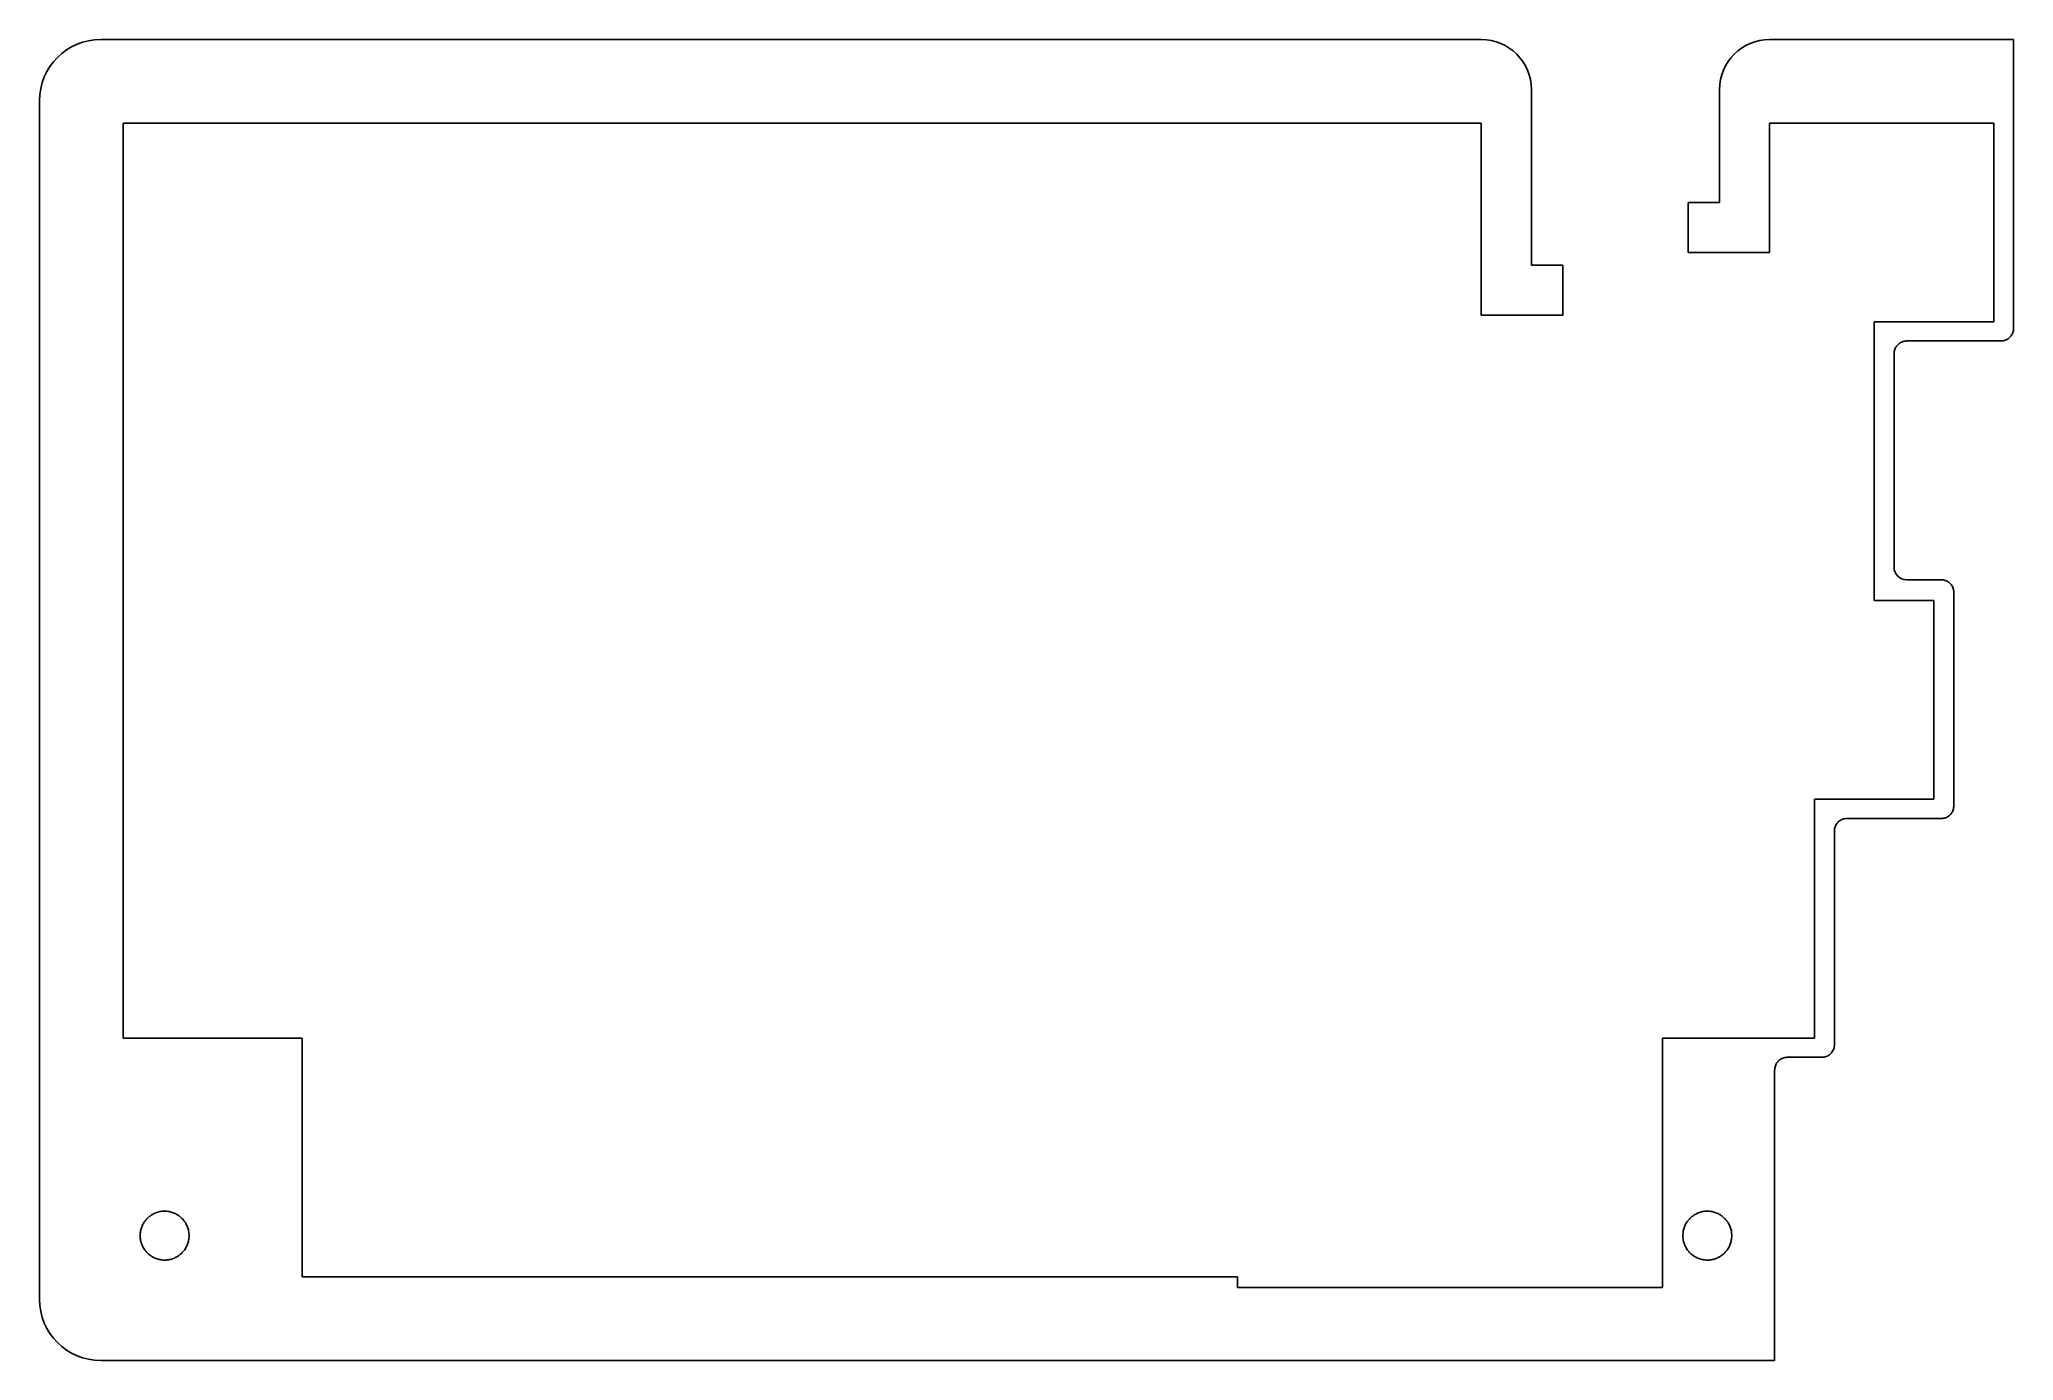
# Model space of a CAD drawing. Extents: x 0 to 157, y -105 to 0.
import ezdxf

# ---------------------------------------------------------------- set-up
doc = ezdxf.new("R2010")
doc.units = 0
doc.layers.add('BLACK', color=7, linetype='CONTINUOUS')

msp = doc.modelspace()

# ---------------------------------------------------------------- linework, layer by layer
at = {"layer": 'BLACK', "linetype": 'CONTINUOUS'}
for p, q in [((115, 0), (4.9, 0)), ((138, 0), (157.453, 0)), ((157.453, -23.0543), (157.453, 0)), ((119, -4), (119, -18)), ((134, -13), (134, -4)), ((0, -4.9), (0, -100.5)), ((6.67462, -6.67462), (115, -6.67462)), ((6.67462, -79.6727), (6.67462, -6.67462)), ((115, -6.67462), (115, -22)), ((138, -17), (138, -6.67462)), ((138, -6.67462), (155.875, -6.67462)), ((155.875, -22.5227), (155.875, -6.67462)), ((131.5, -13), (131.5, -17)), ((131.5, -13), (134, -13)), ((131.5, -17), (138, -17)), ((119, -18), (121.5, -18)), ((121.5, -18), (121.5, -22)), ((115, -22), (121.5, -22)), ((146.35, -44.7746), (146.35, -22.5227)), ((146.35, -22.5227), (155.875, -22.5227)), ((157.266, -23.6408), (157.308, -23.5786)), ((157.308, -23.5786), (157.345, -23.5125)), ((157.345, -23.5125), (157.377, -23.4438)), ((157.377, -23.4438), (157.405, -23.3709)), ((157.405, -23.3709), (157.428, -23.2909)), ((157.428, -23.2909), (157.444, -23.2067)), ((157.444, -23.2067), (157.454, -23.1159)), ((157.454, -23.1159), (157.456, -23.0552)), ((147.928, -42.1018), (147.928, -25.0533)), ((147.933, -24.9872), (147.931, -25.0552)), ((147.944, -24.8913), (147.933, -24.9872)), ((147.961, -24.8079), (147.944, -24.8913)), ((147.985, -24.7305), (147.961, -24.8079)), ((148.013, -24.6579), (147.985, -24.7305)), ((148.047, -24.5867), (148.013, -24.6579)), ((148.084, -24.5223), (148.047, -24.5867)), ((148.125, -24.4623), (148.084, -24.5223)), ((148.17, -24.4059), (148.125, -24.4623)), ((148.218, -24.3532), (148.17, -24.4059)), ((148.27, -24.3045), (148.218, -24.3532)), ((148.326, -24.2588), (148.27, -24.3045)), ((148.385, -24.2173), (148.326, -24.2588)), ((148.448, -24.1792), (148.385, -24.2173)), ((148.517, -24.1445), (148.448, -24.1792)), ((148.588, -24.1154), (148.517, -24.1445)), ((148.664, -24.0912), (148.588, -24.1154)), ((148.745, -24.0724), (148.664, -24.0912)), ((148.834, -24.0598), (148.745, -24.0724)), ((148.931, -24.0552), (148.834, -24.0598)), ((148.929, -24.0551), (156.455, -24.0551)), ((156.456, -24.0552), (156.555, -24.0504)), ((156.555, -24.0504), (156.643, -24.0378)), ((156.643, -24.0378), (156.725, -24.0185)), ((156.725, -24.0185), (156.801, -23.9939)), ((156.801, -23.9939), (156.872, -23.9645)), ((156.872, -23.9645), (156.941, -23.9298)), ((156.941, -23.9298), (157.005, -23.8909)), ((157.005, -23.8909), (157.064, -23.8487)), ((157.064, -23.8487), (157.119, -23.8033)), ((157.119, -23.8033), (157.171, -23.7535)), ((157.171, -23.7535), (157.219, -23.7008)), ((157.219, -23.7008), (157.266, -23.6408)), ((151.69, -43.1018), (148.928, -43.1018)), ((151.757, -43.1046), (151.692, -43.1025)), ((151.848, -43.1147), (151.757, -43.1046)), ((151.932, -43.1315), (151.848, -43.1147)), ((152.012, -43.1548), (151.932, -43.1315)), ((152.086, -43.1834), (152.012, -43.1548)), ((152.154, -43.2158), (152.086, -43.1834)), ((152.218, -43.2524), (152.154, -43.2158)), ((152.279, -43.2935), (152.218, -43.2524)), ((152.336, -43.3381), (152.279, -43.2935)), ((152.389, -43.3862), (152.336, -43.3381)), ((152.438, -43.4374), (152.389, -43.3862)), ((152.485, -43.4931), (152.438, -43.4374)), ((152.527, -43.5531), (152.485, -43.4931)), ((152.566, -43.6173), (152.527, -43.5531)), ((152.6, -43.6837), (152.566, -43.6173)), ((152.63, -43.7565), (152.6, -43.6837)), ((152.655, -43.834), (152.63, -43.7565)), ((152.674, -43.9155), (152.655, -43.834)), ((152.687, -44.0058), (152.674, -43.9155)), ((152.692, -44.1025), (152.687, -44.0058)), ((151.113, -44.7746), (146.35, -44.7746)), ((151.113, -60.6227), (151.113, -44.7746)), ((152.691, -61.1543), (152.691, -44.1008)), ((141.588, -60.6227), (151.113, -60.6227)), ((141.588, -79.6727), (141.588, -60.6227)), ((152.641, -61.471), (152.664, -61.391)), ((152.664, -61.391), (152.68, -61.3068)), ((152.68, -61.3068), (152.69, -61.216)), ((152.69, -61.216), (152.692, -61.1553)), ((143.197, -62.908), (143.18, -62.9914)), ((143.22, -62.8306), (143.197, -62.908)), ((143.249, -62.758), (143.22, -62.8306)), ((143.283, -62.6868), (143.249, -62.758)), ((143.32, -62.6224), (143.283, -62.6868)), ((143.361, -62.5624), (143.32, -62.6224)), ((143.406, -62.506), (143.361, -62.5624)), ((143.454, -62.4533), (143.406, -62.506)), ((143.506, -62.4046), (143.454, -62.4533)), ((143.562, -62.3589), (143.506, -62.4046)), ((143.621, -62.3174), (143.562, -62.3589)), ((143.684, -62.2793), (143.621, -62.3174)), ((143.753, -62.2446), (143.684, -62.2793)), ((143.824, -62.2156), (143.753, -62.2446)), ((143.9, -62.1913), (143.824, -62.2156)), ((143.981, -62.1725), (143.9, -62.1913)), ((144.07, -62.1599), (143.981, -62.1725)), ((144.167, -62.1553), (144.07, -62.1599)), ((144.164, -62.1551), (151.69, -62.1551)), ((151.692, -62.1553), (151.791, -62.1505)), ((151.791, -62.1505), (151.879, -62.1379)), ((151.879, -62.1379), (151.961, -62.1186)), ((151.961, -62.1186), (152.037, -62.094)), ((152.037, -62.094), (152.108, -62.0646)), ((152.108, -62.0646), (152.177, -62.0299)), ((152.177, -62.0299), (152.241, -61.991)), ((152.241, -61.991), (152.3, -61.9488)), ((152.3, -61.9488), (152.355, -61.9034)), ((152.355, -61.9034), (152.407, -61.8536)), ((152.407, -61.8536), (152.455, -61.8009)), ((152.455, -61.8009), (152.502, -61.7409)), ((152.502, -61.7409), (152.544, -61.6787)), ((152.544, -61.6787), (152.581, -61.6126)), ((152.581, -61.6126), (152.613, -61.5439)), ((152.613, -61.5439), (152.641, -61.471)), ((143.166, -80.2043), (143.166, -63.1533)), ((143.169, -63.0873), (143.167, -63.1553)), ((143.18, -62.9914), (143.169, -63.0873)), ((20.9621, -79.6727), (6.67462, -79.6727)), ((20.9621, -98.7227), (20.9621, -79.6727)), ((129.451, -99.5809), (129.451, -79.6727)), ((129.451, -79.6727), (141.588, -79.6727)), ((143.155, -80.3568), (143.165, -80.266)), ((143.165, -80.266), (143.167, -80.2053)), ((138.488, -81.808), (138.46, -81.8806)), ((138.522, -81.7368), (138.488, -81.808)), ((138.559, -81.6724), (138.522, -81.7368)), ((138.6, -81.6124), (138.559, -81.6724)), ((138.645, -81.556), (138.6, -81.6124)), ((138.693, -81.5033), (138.645, -81.556)), ((138.745, -81.4546), (138.693, -81.5033)), ((138.801, -81.4089), (138.745, -81.4546)), ((138.86, -81.3674), (138.801, -81.4089)), ((138.923, -81.3293), (138.86, -81.3674)), ((138.992, -81.2946), (138.923, -81.3293)), ((139.063, -81.2655), (138.992, -81.2946)), ((139.139, -81.2413), (139.063, -81.2655)), ((139.22, -81.2225), (139.139, -81.2413)), ((139.309, -81.2099), (139.22, -81.2225)), ((139.406, -81.2053), (139.309, -81.2099)), ((139.404, -81.2051), (142.165, -81.2051)), ((142.167, -81.2053), (142.266, -81.2005)), ((142.266, -81.2005), (142.354, -81.1879)), ((142.354, -81.1879), (142.436, -81.1686)), ((142.436, -81.1686), (142.512, -81.144)), ((142.512, -81.144), (142.583, -81.1146)), ((142.583, -81.1146), (142.652, -81.0799)), ((142.652, -81.0799), (142.716, -81.041)), ((142.716, -81.041), (142.775, -80.9988)), ((142.775, -80.9988), (142.83, -80.9534)), ((142.83, -80.9534), (142.882, -80.9036)), ((142.882, -80.9036), (142.93, -80.8509)), ((142.93, -80.8509), (142.977, -80.7909)), ((142.977, -80.7909), (143.019, -80.7287)), ((143.019, -80.7287), (143.056, -80.6626)), ((143.056, -80.6626), (143.088, -80.5939)), ((143.088, -80.5939), (143.116, -80.521)), ((143.116, -80.521), (143.139, -80.441)), ((143.139, -80.441), (143.155, -80.3568)), ((138.403, -105.4), (138.403, -82.2033)), ((138.408, -82.1373), (138.406, -82.2053)), ((138.419, -82.0414), (138.408, -82.1373)), ((138.436, -81.958), (138.419, -82.0414)), ((138.46, -81.8806), (138.436, -81.958)), ((8.25521, -94.5307), (8.29121, -94.4649)), ((8.29121, -94.4649), (8.33075, -94.3989)), ((8.33075, -94.3989), (8.37023, -94.3384)), ((8.37023, -94.3384), (8.41166, -94.2797)), ((8.41166, -94.2797), (8.45603, -94.2216)), ((8.45603, -94.2216), (8.50132, -94.1666)), ((8.50132, -94.1666), (8.54867, -94.1132)), ((8.54867, -94.1132), (8.59768, -94.0619)), ((8.59768, -94.0619), (8.649, -94.0119)), ((8.649, -94.0119), (8.70416, -93.9621)), ((8.70416, -93.9621), (8.7594, -93.9159)), ((8.7594, -93.9159), (8.81611, -93.8719)), ((8.81611, -93.8719), (8.87546, -93.8292)), ((8.87546, -93.8292), (8.93641, -93.7888)), ((8.93641, -93.7888), (8.9987, -93.7508)), ((8.9987, -93.7508), (9.00841, -93.7452)), ((9.00841, -93.7452), (9.07299, -93.7095)), ((9.07299, -93.7095), (9.13992, -93.6758)), ((9.13992, -93.6758), (9.21011, -93.6438)), ((9.21011, -93.6438), (9.28448, -93.6134)), ((9.28448, -93.6134), (9.35975, -93.5863)), ((9.35975, -93.5863), (9.43583, -93.5623)), ((9.43583, -93.5623), (9.51646, -93.5406)), ((9.51646, -93.5406), (9.59897, -93.5222)), ((9.59897, -93.5222), (9.68887, -93.5063)), ((9.68887, -93.5063), (9.77952, -93.4946)), ((9.77952, -93.4946), (9.87396, -93.487)), ((9.87396, -93.487), (9.97453, -93.4839)), ((9.97453, -93.4839), (10.0731, -93.486)), ((10.0731, -93.486), (10.1671, -93.4926)), ((10.1671, -93.4926), (10.262, -93.5039)), ((10.262, -93.5039), (10.3496, -93.5186)), ((10.3496, -93.5186), (10.433, -93.5364)), ((10.433, -93.5364), (10.5138, -93.5574)), ((10.5138, -93.5574), (10.5938, -93.5819)), ((10.5938, -93.5819), (10.6678, -93.6079)), ((10.6678, -93.6079), (10.7401, -93.6367)), ((10.7401, -93.6367), (10.81, -93.6678)), ((10.81, -93.6678), (10.8776, -93.701)), ((10.8776, -93.701), (10.9489, -93.7397)), ((10.9489, -93.7397), (10.9584, -93.7452)), ((10.9584, -93.7452), (11.022, -93.7835)), ((11.022, -93.7835), (11.083, -93.8235)), ((11.083, -93.8235), (11.1418, -93.8653)), ((11.1418, -93.8653), (11.1996, -93.9096)), ((11.1996, -93.9096), (11.2551, -93.9556)), ((11.2551, -93.9556), (11.3116, -94.0061)), ((11.3116, -94.0061), (11.3632, -94.0559)), ((11.3632, -94.0559), (11.4124, -94.1071)), ((11.4124, -94.1071), (11.4626, -94.1632)), ((11.4626, -94.1632), (11.508, -94.2181)), ((11.508, -94.2181), (11.5516, -94.2749)), ((11.5516, -94.2749), (11.5939, -94.3345)), ((11.5939, -94.3345), (11.634, -94.3956)), ((11.634, -94.3956), (11.6763, -94.4662)), ((11.6763, -94.4662), (11.7134, -94.5342)), ((131.305, -94.5307), (131.341, -94.4649)), ((131.341, -94.4649), (131.381, -94.3989)), ((131.381, -94.3989), (131.42, -94.3384)), ((131.42, -94.3384), (131.462, -94.2797)), ((131.462, -94.2797), (131.506, -94.2216)), ((131.506, -94.2216), (131.551, -94.1666)), ((131.551, -94.1666), (131.599, -94.1132)), ((131.599, -94.1132), (131.648, -94.0619)), ((131.648, -94.0619), (131.699, -94.0119)), ((131.699, -94.0119), (131.754, -93.9621)), ((131.754, -93.9621), (131.809, -93.9159)), ((131.809, -93.9159), (131.866, -93.8719)), ((131.866, -93.8719), (131.925, -93.8292)), ((131.925, -93.8292), (131.986, -93.7888)), ((131.986, -93.7888), (132.049, -93.7508)), ((132.049, -93.7508), (132.058, -93.7452)), ((132.058, -93.7452), (132.123, -93.7095)), ((132.123, -93.7095), (132.19, -93.6758)), ((132.19, -93.6758), (132.26, -93.6438)), ((132.26, -93.6438), (132.334, -93.6134)), ((132.334, -93.6134), (132.41, -93.5863)), ((132.41, -93.5863), (132.486, -93.5623)), ((132.486, -93.5623), (132.566, -93.5406)), ((132.566, -93.5406), (132.649, -93.5222)), ((132.649, -93.5222), (132.739, -93.5063)), ((132.739, -93.5063), (132.829, -93.4946)), ((132.829, -93.4946), (132.924, -93.487)), ((132.924, -93.487), (133.024, -93.4839)), ((133.024, -93.4839), (133.123, -93.486)), ((133.123, -93.486), (133.217, -93.4926)), ((133.217, -93.4926), (133.312, -93.5039)), ((133.312, -93.5039), (133.4, -93.5186)), ((133.4, -93.5186), (133.483, -93.5364)), ((133.483, -93.5364), (133.564, -93.5574)), ((133.564, -93.5574), (133.644, -93.5819)), ((133.644, -93.5819), (133.718, -93.6079)), ((133.718, -93.6079), (133.79, -93.6367)), ((133.79, -93.6367), (133.86, -93.6678)), ((133.86, -93.6678), (133.928, -93.701)), ((133.928, -93.701), (133.999, -93.7397)), ((133.999, -93.7397), (134.008, -93.7452)), ((134.008, -93.7452), (134.072, -93.7835)), ((134.072, -93.7835), (134.133, -93.8235)), ((134.133, -93.8235), (134.192, -93.8653)), ((134.192, -93.8653), (134.249, -93.9096)), ((134.249, -93.9096), (134.305, -93.9556)), ((134.305, -93.9556), (134.362, -94.0061)), ((134.362, -94.0061), (134.413, -94.0559)), ((134.413, -94.0559), (134.462, -94.1071)), ((134.462, -94.1071), (134.512, -94.1632)), ((134.512, -94.1632), (134.558, -94.2181)), ((134.558, -94.2181), (134.602, -94.2749)), ((134.602, -94.2749), (134.644, -94.3345)), ((134.644, -94.3345), (134.684, -94.3956)), ((134.684, -94.3956), (134.726, -94.4662)), ((134.726, -94.4662), (134.763, -94.5342)), ((8.03341, -95.4339), (8.03589, -95.3353)), ((8.03341, -95.439), (8.03341, -95.4339)), ((8.03612, -95.5371), (8.03341, -95.439)), ((8.03589, -95.3353), (8.04319, -95.2386)), ((8.04339, -95.6313), (8.03612, -95.5371)), ((8.04319, -95.2386), (8.05433, -95.1488)), ((8.05462, -95.721), (8.04339, -95.6313)), ((8.05433, -95.1488), (8.06954, -95.06)), ((8.06949, -95.8076), (8.05462, -95.721)), ((8.08783, -95.8916), (8.06949, -95.8076)), ((8.06954, -95.06), (8.0883, -94.9743)), ((8.10917, -95.9724), (8.08783, -95.8916)), ((8.0883, -94.9743), (8.10972, -94.8936)), ((8.13327, -96.0501), (8.10917, -95.9724)), ((8.10972, -94.8936), (8.13452, -94.814)), ((8.13452, -94.814), (8.16122, -94.7395)), ((8.16122, -94.7395), (8.19011, -94.668)), ((8.19011, -94.668), (8.22176, -94.5978)), ((8.22176, -94.5978), (8.25521, -94.5307)), ((11.7134, -94.5342), (11.7474, -94.6027)), ((11.7474, -94.6027), (11.779, -94.6734)), ((11.779, -94.6734), (11.8084, -94.7469)), ((11.8343, -96.0477), (11.8079, -96.1221)), ((11.8084, -94.7469), (11.8348, -94.8215)), ((11.8582, -95.9705), (11.8343, -96.0477)), ((11.8348, -94.8215), (11.8586, -94.8988)), ((11.8791, -95.8911), (11.8582, -95.9705)), ((11.8586, -94.8988), (11.8794, -94.9781)), ((11.8973, -95.8078), (11.8791, -95.8911)), ((11.8794, -94.9781), (11.898, -95.0639)), ((11.9125, -95.7191), (11.8973, -95.8078)), ((11.898, -95.0639), (11.9128, -95.1508)), ((11.9236, -95.6293), (11.9125, -95.7191)), ((11.9128, -95.1508), (11.9244, -95.2466)), ((11.9309, -95.532), (11.9236, -95.6293)), ((11.9244, -95.2466), (11.9312, -95.3414)), ((11.9334, -95.4339), (11.9309, -95.532)), ((11.9312, -95.3414), (11.9334, -95.4339)), ((131.083, -95.4339), (131.086, -95.3353)), ((131.083, -95.439), (131.083, -95.4339)), ((131.086, -95.5371), (131.083, -95.439)), ((131.086, -95.3353), (131.093, -95.2386)), ((131.093, -95.6313), (131.086, -95.5371)), ((131.093, -95.2386), (131.104, -95.1488)), ((131.105, -95.721), (131.093, -95.6313)), ((131.104, -95.1488), (131.119, -95.06)), ((131.119, -95.8076), (131.105, -95.721)), ((131.119, -95.06), (131.138, -94.9743)), ((131.138, -95.8916), (131.119, -95.8076)), ((131.138, -94.9743), (131.16, -94.8936)), ((131.159, -95.9724), (131.138, -95.8916)), ((131.183, -96.0501), (131.159, -95.9724)), ((131.16, -94.8936), (131.184, -94.814)), ((131.184, -94.814), (131.211, -94.7395)), ((131.211, -94.7395), (131.24, -94.668)), ((131.24, -94.668), (131.272, -94.5978)), ((131.272, -94.5978), (131.305, -94.5307)), ((134.763, -94.5342), (134.797, -94.6027)), ((134.797, -94.6027), (134.829, -94.6734)), ((134.829, -94.6734), (134.858, -94.7469)), ((134.858, -94.7469), (134.885, -94.8215)), ((134.884, -96.0477), (134.858, -96.1221)), ((134.908, -95.9705), (134.884, -96.0477)), ((134.885, -94.8215), (134.909, -94.8988)), ((134.929, -95.8911), (134.908, -95.9705)), ((134.909, -94.8988), (134.929, -94.9781)), ((134.929, -94.9781), (134.948, -95.0639)), ((134.947, -95.8078), (134.929, -95.8911)), ((134.962, -95.7191), (134.947, -95.8078)), ((134.948, -95.0639), (134.963, -95.1508)), ((134.974, -95.6293), (134.962, -95.7191)), ((134.963, -95.1508), (134.974, -95.2466)), ((134.974, -95.2466), (134.981, -95.3414)), ((134.981, -95.532), (134.974, -95.6293)), ((134.981, -95.3414), (134.983, -95.4339)), ((134.983, -95.4339), (134.981, -95.532)), ((8.15982, -96.1247), (8.13327, -96.0501)), ((8.18856, -96.1962), (8.15982, -96.1247)), ((8.22261, -96.2719), (8.18856, -96.1962)), ((8.25613, -96.3389), (8.22261, -96.2719)), ((8.29195, -96.4042), (8.25613, -96.3389)), ((8.3297, -96.4673), (8.29195, -96.4042)), ((8.36954, -96.5284), (8.3297, -96.4673)), ((8.41137, -96.5877), (8.36954, -96.5284)), ((8.45481, -96.6447), (8.41137, -96.5877)), ((8.50004, -96.6997), (8.45481, -96.6447)), ((8.54732, -96.7531), (8.50004, -96.6997)), ((8.59943, -96.8077), (8.54732, -96.7531)), ((8.65046, -96.8573), (8.59943, -96.8077)), ((8.70303, -96.9047), (8.65046, -96.8573)), ((8.75784, -96.9507), (8.70303, -96.9047)), ((8.82176, -97.0002), (8.75784, -96.9507)), ((8.88212, -97.0432), (8.82176, -97.0002)), ((8.94306, -97.0832), (8.88212, -97.0432)), ((9.00841, -97.1227), (8.94306, -97.0832)), ((9.01991, -97.1293), (9.00841, -97.1227)), ((9.0885, -97.1665), (9.01991, -97.1293)), ((9.15681, -97.2001), (9.0885, -97.1665)), ((9.22675, -97.2312), (9.15681, -97.2001)), ((9.29993, -97.2603), (9.22675, -97.2312)), ((9.37491, -97.2866), (9.29993, -97.2603)), ((9.45161, -97.3101), (9.37491, -97.2866)), ((9.53383, -97.3314), (9.45161, -97.3101)), ((9.61719, -97.3493), (9.53383, -97.3314)), ((9.70305, -97.3637), (9.61719, -97.3493)), ((9.79377, -97.3747), (9.70305, -97.3637)), ((9.88973, -97.3817), (9.79377, -97.3747)), ((9.99425, -97.3839), (9.88973, -97.3817)), ((10.0928, -97.3809), (9.99425, -97.3839)), ((10.1873, -97.3732), (10.0928, -97.3809)), ((10.2814, -97.361), (10.1873, -97.3732)), ((10.3671, -97.3458), (10.2814, -97.361)), ((10.4508, -97.3271), (10.3671, -97.3458)), ((10.5305, -97.3056), (10.4508, -97.3271)), ((10.6071, -97.2816), (10.5305, -97.3056)), ((10.6842, -97.2537), (10.6071, -97.2816)), ((10.7567, -97.2241), (10.6842, -97.2537)), ((10.8264, -97.1923), (10.7567, -97.2241)), ((10.8934, -97.1586), (10.8264, -97.1923)), ((10.9584, -97.1227), (10.8934, -97.1586)), ((10.9633, -97.1199), (10.9584, -97.1227)), ((11.0289, -97.08), (10.9633, -97.1199)), ((11.0918, -97.0383), (11.0289, -97.08)), ((11.1507, -96.996), (11.0918, -97.0383)), ((11.2074, -96.952), (11.1507, -96.996)), ((11.2627, -96.9057), (11.2074, -96.952)), ((11.316, -96.8576), (11.2627, -96.9057)), ((11.3674, -96.8077), (11.316, -96.8576)), ((11.4181, -96.7546), (11.3674, -96.8077)), ((11.4655, -96.7012), (11.4181, -96.7546)), ((11.5108, -96.6462), (11.4655, -96.7012)), ((11.5551, -96.5881), (11.5108, -96.6462)), ((11.5973, -96.5284), (11.5551, -96.5881)), ((11.6375, -96.4666), (11.5973, -96.5284)), ((11.6768, -96.4008), (11.6375, -96.4666)), ((11.7125, -96.3354), (11.6768, -96.4008)), ((11.7459, -96.2683), (11.7125, -96.3354)), ((11.779, -96.1944), (11.7459, -96.2683)), ((11.8079, -96.1221), (11.779, -96.1944)), ((131.21, -96.1247), (131.183, -96.0501)), ((131.238, -96.1962), (131.21, -96.1247)), ((131.273, -96.2719), (131.238, -96.1962)), ((131.306, -96.3389), (131.273, -96.2719)), ((131.342, -96.4042), (131.306, -96.3389)), ((131.38, -96.4673), (131.342, -96.4042)), ((131.419, -96.5284), (131.38, -96.4673)), ((131.461, -96.5877), (131.419, -96.5284)), ((131.505, -96.6447), (131.461, -96.5877)), ((131.55, -96.6997), (131.505, -96.6447)), ((131.597, -96.7531), (131.55, -96.6997)), ((131.649, -96.8077), (131.597, -96.7531)), ((131.7, -96.8573), (131.649, -96.8077)), ((131.753, -96.9047), (131.7, -96.8573)), ((131.808, -96.9507), (131.753, -96.9047)), ((131.872, -97.0002), (131.808, -96.9507)), ((131.932, -97.0432), (131.872, -97.0002)), ((131.993, -97.0832), (131.932, -97.0432)), ((132.058, -97.1227), (131.993, -97.0832)), ((132.07, -97.1293), (132.058, -97.1227)), ((132.138, -97.1665), (132.07, -97.1293)), ((132.207, -97.2001), (132.138, -97.1665)), ((132.277, -97.2312), (132.207, -97.2001)), ((132.35, -97.2603), (132.277, -97.2312)), ((132.425, -97.2866), (132.35, -97.2603)), ((132.502, -97.3101), (132.425, -97.2866)), ((132.584, -97.3314), (132.502, -97.3101)), ((132.667, -97.3493), (132.584, -97.3314)), ((132.753, -97.3637), (132.667, -97.3493)), ((132.844, -97.3747), (132.753, -97.3637)), ((132.94, -97.3817), (132.844, -97.3747)), ((133.044, -97.3839), (132.94, -97.3817)), ((133.143, -97.3809), (133.044, -97.3839)), ((133.237, -97.3732), (133.143, -97.3809)), ((133.331, -97.361), (133.237, -97.3732)), ((133.417, -97.3458), (133.331, -97.361)), ((133.501, -97.3271), (133.417, -97.3458)), ((133.58, -97.3056), (133.501, -97.3271)), ((133.657, -97.2816), (133.58, -97.3056)), ((133.734, -97.2537), (133.657, -97.2816)), ((133.807, -97.2241), (133.734, -97.2537)), ((133.876, -97.1923), (133.807, -97.2241)), ((133.943, -97.1586), (133.876, -97.1923)), ((134.008, -97.1227), (133.943, -97.1586)), ((134.013, -97.1199), (134.008, -97.1227)), ((134.079, -97.08), (134.013, -97.1199)), ((134.142, -97.0383), (134.079, -97.08)), ((134.201, -96.996), (134.142, -97.0383)), ((134.257, -96.952), (134.201, -96.996)), ((134.313, -96.9057), (134.257, -96.952)), ((134.366, -96.8576), (134.313, -96.9057)), ((134.417, -96.8077), (134.366, -96.8576)), ((134.468, -96.7546), (134.417, -96.8077)), ((134.515, -96.7012), (134.468, -96.7546)), ((134.561, -96.6462), (134.515, -96.7012)), ((134.605, -96.5881), (134.561, -96.6462)), ((134.647, -96.5284), (134.605, -96.5881)), ((134.687, -96.4666), (134.647, -96.5284)), ((134.727, -96.4008), (134.687, -96.4666)), ((134.762, -96.3354), (134.727, -96.4008)), ((134.796, -96.2683), (134.762, -96.3354)), ((134.829, -96.1944), (134.796, -96.2683)), ((134.858, -96.1221), (134.829, -96.1944)), ((20.9621, -98.7227), (95.5509, -98.7227)), ((95.5509, -98.7227), (95.5509, -99.5809)), ((95.5509, -99.5809), (129.451, -99.5809)), ((4.9, -105.4), (138.403, -105.4))]:
    msp.add_line(p, q, dxfattribs=at)
at = {"layer": 'BLACK'}
for centre, radius, start, end in [((4.9, -4.9), 4.9, 90, 180), ((115, -4), 4, 0, 90), ((138, -4), 4, 90, 180), ((148.928, -42.1018), 1, -180, -90), ((4.9, -100.5), 4.9, 180, 270)]:
    msp.add_arc(centre, radius, start, end, dxfattribs=at)

doc.saveas('drawing.dxf')
